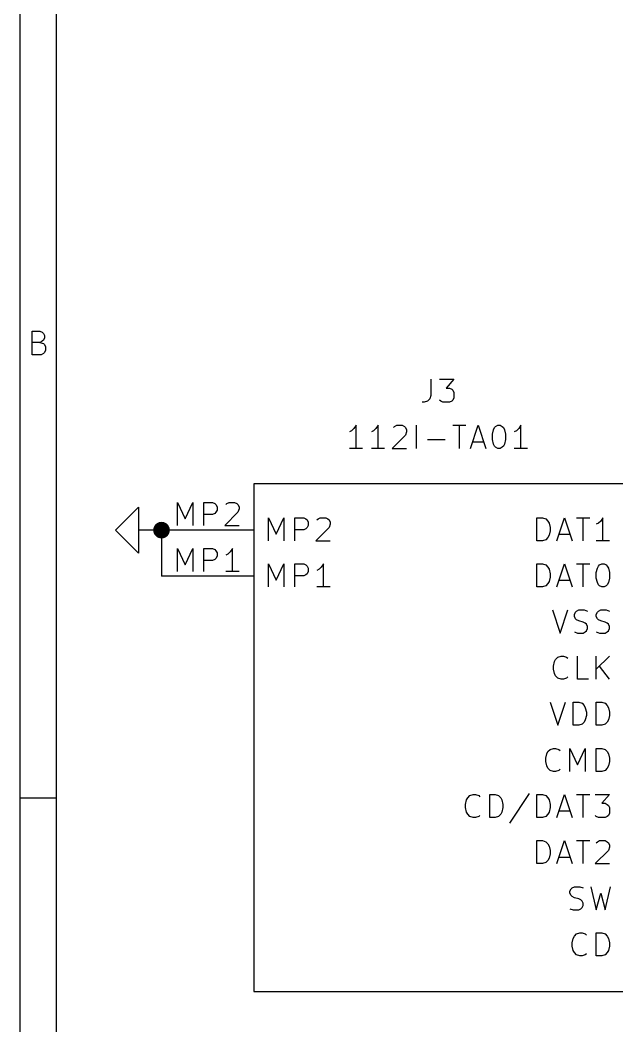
# Model space of a CAD drawing. Header units: inches. Extents: x 0.4 to 11.3, y -7.9 to -0.4.
# Drawn here: x 0.394 to 1.686, y -4.825 to -2.644 of the extents above; entities that cross this region are included whole.
import ezdxf

# ---------------------------------------------------------------- set-up
doc = ezdxf.new("R2010")
doc.units = ezdxf.units.IN
doc.header["$MEASUREMENT"] = 0
for name, color, linetype in [('GREENSIXTYFIVE', 129, 'CONTINUOUS'), ('LIGHTGREEN', 92, 'CONTINUOUS'), ('LIGHTRED', 12, 'CONTINUOUS'), ('RED', 14, 'CONTINUOUS'), ('WHITE', 250, 'CONTINUOUS')]:
    doc.layers.add(name, color=color, linetype=linetype)

msp = doc.modelspace()

# ---------------------------------------------------------------- linework, layer by layer
at = {"layer": 'GREENSIXTYFIVE', "linetype": 'CONTINUOUS'}
for p, q in [((1.2833, -3.4228), (1.2833, -3.4585)), ((1.2833, -3.4228), (1.2833, -3.4585)), ((1.3024, -3.4228), (1.3333, -3.4228)), ((1.3024, -3.4228), (1.3333, -3.4228)), ((1.3333, -3.4228), (1.3167, -3.4419)), ((1.3333, -3.4228), (1.3167, -3.4419)), ((1.3167, -3.4419), (1.3238, -3.4419)), ((1.3167, -3.4419), (1.3238, -3.4419)), ((1.3238, -3.4419), (1.3286, -3.4442)), ((1.3238, -3.4419), (1.3286, -3.4442)), ((1.3286, -3.4442), (1.331, -3.4466)), ((1.3286, -3.4442), (1.331, -3.4466)), ((1.281, -3.4657), (1.2762, -3.4704)), ((1.281, -3.4657), (1.2762, -3.4704)), ((1.2833, -3.4585), (1.281, -3.4657)), ((1.2833, -3.4585), (1.281, -3.4657)), ((1.331, -3.4466), (1.3333, -3.4514)), ((1.331, -3.4466), (1.3333, -3.4514)), ((1.3333, -3.4633), (1.331, -3.468)), ((1.3333, -3.4633), (1.331, -3.468)), ((1.3333, -3.4514), (1.3333, -3.4633)), ((1.3333, -3.4514), (1.3333, -3.4633)), ((1.269, -3.4728), (1.2643, -3.4728)), ((1.269, -3.4728), (1.2643, -3.4728)), ((1.2762, -3.4704), (1.269, -3.4728)), ((1.2762, -3.4704), (1.269, -3.4728)), ((1.3048, -3.4704), (1.3024, -3.468)), ((1.3048, -3.4704), (1.3024, -3.468)), ((1.3095, -3.4728), (1.3048, -3.4704)), ((1.3095, -3.4728), (1.3048, -3.4704)), ((1.3238, -3.4728), (1.3095, -3.4728)), ((1.3238, -3.4728), (1.3095, -3.4728)), ((1.3286, -3.4704), (1.3238, -3.4728)), ((1.3286, -3.4704), (1.3238, -3.4728)), ((1.331, -3.468), (1.3286, -3.4704)), ((1.331, -3.468), (1.3286, -3.4704)), ((1.1167, -3.5299), (1.1119, -3.5347)), ((1.1167, -3.5299), (1.1119, -3.5347)), ((1.1214, -3.5228), (1.1167, -3.5299)), ((1.1214, -3.5228), (1.1167, -3.5299)), ((1.1214, -3.5728), (1.1214, -3.5228)), ((1.1214, -3.5728), (1.1214, -3.5228)), ((1.1643, -3.5299), (1.1595, -3.5347)), ((1.1643, -3.5299), (1.1595, -3.5347)), ((1.169, -3.5228), (1.1643, -3.5299)), ((1.169, -3.5228), (1.1643, -3.5299)), ((1.169, -3.5728), (1.169, -3.5228)), ((1.169, -3.5728), (1.169, -3.5228)), ((1.2024, -3.5276), (1.2048, -3.5252)), ((1.2024, -3.5276), (1.2048, -3.5252)), ((1.2048, -3.5252), (1.2095, -3.5228)), ((1.2048, -3.5252), (1.2095, -3.5228)), ((1.2095, -3.5228), (1.2214, -3.5228)), ((1.2095, -3.5228), (1.2214, -3.5228)), ((1.2214, -3.5228), (1.2262, -3.5252)), ((1.2214, -3.5228), (1.2262, -3.5252)), ((1.2262, -3.5252), (1.2286, -3.5276)), ((1.2262, -3.5252), (1.2286, -3.5276)), ((1.2286, -3.5276), (1.231, -3.5323)), ((1.2286, -3.5276), (1.231, -3.5323)), ((1.231, -3.5323), (1.231, -3.5371)), ((1.231, -3.5323), (1.231, -3.5371)), ((1.2524, -3.5728), (1.2524, -3.5228)), ((1.2524, -3.5728), (1.2524, -3.5228)), ((1.331, -3.5228), (1.3595, -3.5228)), ((1.331, -3.5228), (1.3595, -3.5228)), ((1.3452, -3.5728), (1.3452, -3.5228)), ((1.3452, -3.5728), (1.3452, -3.5228)), ((1.369, -3.5728), (1.3857, -3.5228)), ((1.369, -3.5728), (1.3857, -3.5228)), ((1.3857, -3.5228), (1.4024, -3.5728)), ((1.3857, -3.5228), (1.4024, -3.5728)), ((1.4167, -3.5419), (1.419, -3.5323)), ((1.4167, -3.5419), (1.419, -3.5323)), ((1.419, -3.5323), (1.4214, -3.5276)), ((1.419, -3.5323), (1.4214, -3.5276)), ((1.4214, -3.5276), (1.4238, -3.5252)), ((1.4214, -3.5276), (1.4238, -3.5252)), ((1.4238, -3.5252), (1.4286, -3.5228)), ((1.4238, -3.5252), (1.4286, -3.5228)), ((1.4286, -3.5228), (1.4333, -3.5228)), ((1.4286, -3.5228), (1.4333, -3.5228)), ((1.4333, -3.5228), (1.4381, -3.5252)), ((1.4333, -3.5228), (1.4381, -3.5252)), ((1.4381, -3.5252), (1.4405, -3.5276)), ((1.4381, -3.5252), (1.4405, -3.5276)), ((1.4405, -3.5276), (1.4429, -3.5323)), ((1.4405, -3.5276), (1.4429, -3.5323)), ((1.4429, -3.5323), (1.4452, -3.5419)), ((1.4429, -3.5323), (1.4452, -3.5419)), ((1.4738, -3.5299), (1.469, -3.5347)), ((1.4738, -3.5299), (1.469, -3.5347)), ((1.4786, -3.5228), (1.4738, -3.5299)), ((1.4786, -3.5228), (1.4738, -3.5299)), ((1.4786, -3.5728), (1.4786, -3.5228)), ((1.4786, -3.5728), (1.4786, -3.5228)), ((1.1119, -3.5347), (1.1071, -3.5371)), ((1.1119, -3.5347), (1.1071, -3.5371)), ((1.1595, -3.5347), (1.1548, -3.5371)), ((1.1595, -3.5347), (1.1548, -3.5371)), ((1.2286, -3.5442), (1.2, -3.5728)), ((1.2286, -3.5442), (1.2, -3.5728)), ((1.231, -3.5371), (1.2286, -3.5442)), ((1.231, -3.5371), (1.2286, -3.5442)), ((1.2762, -3.5538), (1.3143, -3.5538)), ((1.2762, -3.5538), (1.3143, -3.5538)), ((1.4167, -3.5538), (1.4167, -3.5419)), ((1.4167, -3.5538), (1.4167, -3.5419)), ((1.419, -3.5633), (1.4167, -3.5538)), ((1.419, -3.5633), (1.4167, -3.5538)), ((1.4452, -3.5538), (1.4429, -3.5633)), ((1.4452, -3.5538), (1.4429, -3.5633)), ((1.4452, -3.5419), (1.4452, -3.5538)), ((1.4452, -3.5419), (1.4452, -3.5538)), ((1.469, -3.5347), (1.4643, -3.5371)), ((1.469, -3.5347), (1.4643, -3.5371)), ((1.1357, -3.5728), (1.1071, -3.5728)), ((1.1357, -3.5728), (1.1071, -3.5728)), ((1.1833, -3.5728), (1.1548, -3.5728)), ((1.1833, -3.5728), (1.1548, -3.5728)), ((1.2, -3.5728), (1.231, -3.5728)), ((1.2, -3.5728), (1.231, -3.5728)), ((1.3738, -3.5585), (1.3976, -3.5585)), ((1.3738, -3.5585), (1.3976, -3.5585)), ((1.4214, -3.568), (1.419, -3.5633)), ((1.4214, -3.568), (1.419, -3.5633)), ((1.4238, -3.5704), (1.4214, -3.568)), ((1.4238, -3.5704), (1.4214, -3.568)), ((1.4286, -3.5728), (1.4238, -3.5704)), ((1.4286, -3.5728), (1.4238, -3.5704)), ((1.4333, -3.5728), (1.4286, -3.5728)), ((1.4333, -3.5728), (1.4286, -3.5728)), ((1.4381, -3.5704), (1.4333, -3.5728)), ((1.4381, -3.5704), (1.4333, -3.5728)), ((1.4405, -3.568), (1.4381, -3.5704)), ((1.4405, -3.568), (1.4381, -3.5704)), ((1.4429, -3.5633), (1.4405, -3.568)), ((1.4429, -3.5633), (1.4405, -3.568)), ((1.4929, -3.5728), (1.4643, -3.5728)), ((1.4929, -3.5728), (1.4643, -3.5728)), ((0.9319, -3.7731), (0.9319, -3.7231)), ((0.9319, -3.7231), (0.9486, -3.7588)), ((0.9319, -3.7731), (0.9319, -3.7231)), ((0.9319, -3.7231), (0.9486, -3.7588)), ((0.9486, -3.7588), (0.9652, -3.7231)), ((0.9486, -3.7588), (0.9652, -3.7231)), ((0.9652, -3.7231), (0.9652, -3.7731)), ((0.9652, -3.7231), (0.9652, -3.7731)), ((0.989, -3.7731), (0.989, -3.7231)), ((0.989, -3.7231), (1.0081, -3.7231)), ((0.989, -3.7731), (0.989, -3.7231)), ((0.989, -3.7231), (1.0081, -3.7231)), ((1.0081, -3.7231), (1.0129, -3.7255)), ((1.0081, -3.7231), (1.0129, -3.7255)), ((1.0129, -3.7255), (1.0152, -3.7279)), ((1.0129, -3.7255), (1.0152, -3.7279)), ((1.0152, -3.7279), (1.0176, -3.7327)), ((1.0152, -3.7279), (1.0176, -3.7327)), ((1.0367, -3.7279), (1.039, -3.7255)), ((1.0367, -3.7279), (1.039, -3.7255)), ((1.039, -3.7255), (1.0438, -3.7231)), ((1.039, -3.7255), (1.0438, -3.7231)), ((1.0438, -3.7231), (1.0557, -3.7231)), ((1.0438, -3.7231), (1.0557, -3.7231)), ((1.0557, -3.7231), (1.0605, -3.7255)), ((1.0557, -3.7231), (1.0605, -3.7255)), ((1.0605, -3.7255), (1.0629, -3.7279)), ((1.0605, -3.7255), (1.0629, -3.7279)), ((1.0629, -3.7279), (1.0652, -3.7327)), ((1.0629, -3.7279), (1.0652, -3.7327)), ((1.5133, -3.7731), (1.5133, -3.7231)), ((1.5133, -3.7231), (1.5252, -3.7231)), ((1.5133, -3.7731), (1.5133, -3.7231)), ((1.5133, -3.7231), (1.5252, -3.7231)), ((1.5252, -3.7231), (1.5324, -3.7255)), ((1.5252, -3.7231), (1.5324, -3.7255)), ((1.5324, -3.7255), (1.5371, -3.7303)), ((1.5324, -3.7255), (1.5371, -3.7303)), ((1.5562, -3.7731), (1.5729, -3.7231)), ((1.5562, -3.7731), (1.5729, -3.7231)), ((1.5729, -3.7231), (1.5895, -3.7731)), ((1.5729, -3.7231), (1.5895, -3.7731)), ((1.599, -3.7231), (1.6276, -3.7231)), ((1.599, -3.7231), (1.6276, -3.7231)), ((1.6133, -3.7731), (1.6133, -3.7231)), ((1.6133, -3.7731), (1.6133, -3.7231)), ((1.6562, -3.7231), (1.6514, -3.7303)), ((1.6562, -3.7231), (1.6514, -3.7303)), ((1.6562, -3.7731), (1.6562, -3.7231)), ((1.6562, -3.7731), (1.6562, -3.7231)), ((1.0081, -3.7493), (0.989, -3.7493)), ((1.0081, -3.7493), (0.989, -3.7493)), ((1.0129, -3.7469), (1.0081, -3.7493)), ((1.0129, -3.7469), (1.0081, -3.7493)), ((1.0152, -3.7446), (1.0129, -3.7469)), ((1.0152, -3.7446), (1.0129, -3.7469)), ((1.0176, -3.7398), (1.0152, -3.7446)), ((1.0176, -3.7398), (1.0152, -3.7446)), ((1.0176, -3.7327), (1.0176, -3.7398)), ((1.0176, -3.7327), (1.0176, -3.7398)), ((1.0629, -3.7446), (1.0343, -3.7731)), ((1.0629, -3.7446), (1.0343, -3.7731)), ((1.0652, -3.7374), (1.0629, -3.7446)), ((1.0652, -3.7374), (1.0629, -3.7446)), ((1.0652, -3.7327), (1.0652, -3.7374)), ((1.0652, -3.7327), (1.0652, -3.7374)), ((1.5371, -3.7303), (1.5395, -3.735)), ((1.5371, -3.7303), (1.5395, -3.735)), ((1.5395, -3.735), (1.5419, -3.7446)), ((1.5395, -3.735), (1.5419, -3.7446)), ((1.5419, -3.7446), (1.5419, -3.7517)), ((1.5419, -3.7446), (1.5419, -3.7517)), ((1.6467, -3.735), (1.6419, -3.7374)), ((1.6467, -3.735), (1.6419, -3.7374)), ((1.6514, -3.7303), (1.6467, -3.735)), ((1.6514, -3.7303), (1.6467, -3.735)), ((1.5324, -3.7708), (1.5252, -3.7731)), ((1.5324, -3.7708), (1.5252, -3.7731)), ((1.5371, -3.766), (1.5324, -3.7708)), ((1.5371, -3.766), (1.5324, -3.7708)), ((1.5395, -3.7612), (1.5371, -3.766)), ((1.5395, -3.7612), (1.5371, -3.766)), ((1.5419, -3.7517), (1.5395, -3.7612)), ((1.5419, -3.7517), (1.5395, -3.7612)), ((1.561, -3.7588), (1.5848, -3.7588)), ((1.561, -3.7588), (1.5848, -3.7588)), ((1.0343, -3.7731), (1.0652, -3.7731)), ((1.0343, -3.7731), (1.0652, -3.7731)), ((1.5252, -3.7731), (1.5133, -3.7731)), ((1.5252, -3.7731), (1.5133, -3.7731)), ((1.6705, -3.7731), (1.6419, -3.7731)), ((1.6705, -3.7731), (1.6419, -3.7731)), ((0.9319, -3.8731), (0.9319, -3.8231)), ((0.9319, -3.8231), (0.9486, -3.8588)), ((0.9319, -3.8731), (0.9319, -3.8231)), ((0.9319, -3.8231), (0.9486, -3.8588)), ((0.9486, -3.8588), (0.9652, -3.8231)), ((0.9486, -3.8588), (0.9652, -3.8231)), ((0.9652, -3.8231), (0.9652, -3.8731)), ((0.9652, -3.8231), (0.9652, -3.8731)), ((0.989, -3.8731), (0.989, -3.8231)), ((0.989, -3.8231), (1.0081, -3.8231)), ((0.989, -3.8731), (0.989, -3.8231)), ((0.989, -3.8231), (1.0081, -3.8231)), ((1.0081, -3.8231), (1.0129, -3.8255)), ((1.0081, -3.8231), (1.0129, -3.8255)), ((1.0129, -3.8255), (1.0152, -3.8279)), ((1.0129, -3.8255), (1.0152, -3.8279)), ((1.0152, -3.8279), (1.0176, -3.8327)), ((1.0152, -3.8279), (1.0176, -3.8327)), ((1.0176, -3.8327), (1.0176, -3.8398)), ((1.0176, -3.8327), (1.0176, -3.8398)), ((1.0414, -3.835), (1.0367, -3.8374)), ((1.0414, -3.835), (1.0367, -3.8374)), ((1.0462, -3.8303), (1.0414, -3.835)), ((1.0462, -3.8303), (1.0414, -3.835)), ((1.0509, -3.8231), (1.0462, -3.8303)), ((1.0509, -3.8231), (1.0462, -3.8303)), ((1.0509, -3.8731), (1.0509, -3.8231)), ((1.0509, -3.8731), (1.0509, -3.8231)), ((1.5133, -3.8731), (1.5133, -3.8231)), ((1.5133, -3.8231), (1.5252, -3.8231)), ((1.5133, -3.8731), (1.5133, -3.8231)), ((1.5133, -3.8231), (1.5252, -3.8231)), ((1.5252, -3.8231), (1.5324, -3.8255)), ((1.5252, -3.8231), (1.5324, -3.8255)), ((1.5324, -3.8255), (1.5371, -3.8303)), ((1.5324, -3.8255), (1.5371, -3.8303)), ((1.5371, -3.8303), (1.5395, -3.835)), ((1.5371, -3.8303), (1.5395, -3.835)), ((1.5395, -3.835), (1.5419, -3.8446)), ((1.5395, -3.835), (1.5419, -3.8446)), ((1.5562, -3.8731), (1.5729, -3.8231)), ((1.5562, -3.8731), (1.5729, -3.8231)), ((1.5729, -3.8231), (1.5895, -3.8731)), ((1.5729, -3.8231), (1.5895, -3.8731)), ((1.599, -3.8231), (1.6276, -3.8231)), ((1.599, -3.8231), (1.6276, -3.8231)), ((1.6133, -3.8731), (1.6133, -3.8231)), ((1.6133, -3.8731), (1.6133, -3.8231)), ((1.6419, -3.8422), (1.6443, -3.8327)), ((1.6419, -3.8422), (1.6443, -3.8327)), ((1.6443, -3.8327), (1.6467, -3.8279)), ((1.6443, -3.8327), (1.6467, -3.8279)), ((1.6467, -3.8279), (1.649, -3.8255)), ((1.6467, -3.8279), (1.649, -3.8255)), ((1.649, -3.8255), (1.6538, -3.8231)), ((1.649, -3.8255), (1.6538, -3.8231)), ((1.6538, -3.8231), (1.6586, -3.8231)), ((1.6538, -3.8231), (1.6586, -3.8231)), ((1.6586, -3.8231), (1.6633, -3.8255)), ((1.6586, -3.8231), (1.6633, -3.8255)), ((1.6633, -3.8255), (1.6657, -3.8279)), ((1.6633, -3.8255), (1.6657, -3.8279)), ((1.6657, -3.8279), (1.6681, -3.8327)), ((1.6657, -3.8279), (1.6681, -3.8327)), ((1.6681, -3.8327), (1.6705, -3.8422)), ((1.6681, -3.8327), (1.6705, -3.8422)), ((1.0081, -3.8493), (0.989, -3.8493)), ((1.0081, -3.8493), (0.989, -3.8493)), ((1.0129, -3.8469), (1.0081, -3.8493)), ((1.0129, -3.8469), (1.0081, -3.8493)), ((1.0152, -3.8446), (1.0129, -3.8469)), ((1.0152, -3.8446), (1.0129, -3.8469)), ((1.0176, -3.8398), (1.0152, -3.8446)), ((1.0176, -3.8398), (1.0152, -3.8446)), ((1.5419, -3.8517), (1.5395, -3.8612)), ((1.5419, -3.8517), (1.5395, -3.8612)), ((1.5419, -3.8446), (1.5419, -3.8517)), ((1.5419, -3.8446), (1.5419, -3.8517)), ((1.561, -3.8588), (1.5848, -3.8588)), ((1.561, -3.8588), (1.5848, -3.8588)), ((1.6419, -3.8541), (1.6419, -3.8422)), ((1.6419, -3.8541), (1.6419, -3.8422)), ((1.6443, -3.8636), (1.6419, -3.8541)), ((1.6443, -3.8636), (1.6419, -3.8541)), ((1.6705, -3.8541), (1.6681, -3.8636)), ((1.6705, -3.8541), (1.6681, -3.8636)), ((1.6705, -3.8422), (1.6705, -3.8541)), ((1.6705, -3.8422), (1.6705, -3.8541)), ((1.0652, -3.8731), (1.0367, -3.8731)), ((1.0652, -3.8731), (1.0367, -3.8731)), ((1.5252, -3.8731), (1.5133, -3.8731)), ((1.5252, -3.8731), (1.5133, -3.8731)), ((1.5324, -3.8708), (1.5252, -3.8731)), ((1.5324, -3.8708), (1.5252, -3.8731)), ((1.5371, -3.866), (1.5324, -3.8708)), ((1.5371, -3.866), (1.5324, -3.8708)), ((1.5395, -3.8612), (1.5371, -3.866)), ((1.5395, -3.8612), (1.5371, -3.866)), ((1.6467, -3.8684), (1.6443, -3.8636)), ((1.6467, -3.8684), (1.6443, -3.8636)), ((1.649, -3.8708), (1.6467, -3.8684)), ((1.649, -3.8708), (1.6467, -3.8684)), ((1.6538, -3.8731), (1.649, -3.8708)), ((1.6538, -3.8731), (1.649, -3.8708)), ((1.6586, -3.8731), (1.6538, -3.8731)), ((1.6586, -3.8731), (1.6538, -3.8731)), ((1.6633, -3.8708), (1.6586, -3.8731)), ((1.6633, -3.8708), (1.6586, -3.8731)), ((1.6657, -3.8684), (1.6633, -3.8708)), ((1.6657, -3.8684), (1.6633, -3.8708)), ((1.6681, -3.8636), (1.6657, -3.8684)), ((1.6681, -3.8636), (1.6657, -3.8684)), ((1.5467, -3.9231), (1.5633, -3.9731)), ((1.5467, -3.9231), (1.5633, -3.9731)), ((1.5633, -3.9731), (1.58, -3.9231)), ((1.5633, -3.9731), (1.58, -3.9231)), ((1.599, -3.9255), (1.6038, -3.9231)), ((1.599, -3.9255), (1.6038, -3.9231)), ((1.6038, -3.9231), (1.6157, -3.9231)), ((1.6038, -3.9231), (1.6157, -3.9231)), ((1.6157, -3.9231), (1.6229, -3.9255)), ((1.6157, -3.9231), (1.6229, -3.9255)), ((1.6467, -3.9255), (1.6514, -3.9231)), ((1.6467, -3.9255), (1.6514, -3.9231)), ((1.6514, -3.9231), (1.6633, -3.9231)), ((1.6514, -3.9231), (1.6633, -3.9231)), ((1.6633, -3.9231), (1.6705, -3.9255)), ((1.6633, -3.9231), (1.6705, -3.9255)), ((1.5943, -3.9327), (1.5967, -3.9279)), ((1.5943, -3.9327), (1.5967, -3.9279)), ((1.5943, -3.9374), (1.5943, -3.9327)), ((1.5943, -3.9374), (1.5943, -3.9327)), ((1.5967, -3.9422), (1.5943, -3.9374)), ((1.5967, -3.9422), (1.5943, -3.9374)), ((1.5967, -3.9279), (1.599, -3.9255)), ((1.5967, -3.9279), (1.599, -3.9255)), ((1.599, -3.9446), (1.5967, -3.9422)), ((1.599, -3.9446), (1.5967, -3.9422)), ((1.6038, -3.9469), (1.599, -3.9446)), ((1.6038, -3.9469), (1.599, -3.9446)), ((1.6419, -3.9327), (1.6443, -3.9279)), ((1.6419, -3.9327), (1.6443, -3.9279)), ((1.6419, -3.9374), (1.6419, -3.9327)), ((1.6419, -3.9374), (1.6419, -3.9327)), ((1.6443, -3.9422), (1.6419, -3.9374)), ((1.6443, -3.9422), (1.6419, -3.9374)), ((1.6443, -3.9279), (1.6467, -3.9255)), ((1.6443, -3.9279), (1.6467, -3.9255)), ((1.6467, -3.9446), (1.6443, -3.9422)), ((1.6467, -3.9446), (1.6443, -3.9422)), ((1.6514, -3.9469), (1.6467, -3.9446)), ((1.6514, -3.9469), (1.6467, -3.9446)), ((1.6133, -3.9493), (1.6038, -3.9469)), ((1.6133, -3.9493), (1.6038, -3.9469)), ((1.6181, -3.9517), (1.6133, -3.9493)), ((1.6181, -3.9517), (1.6133, -3.9493)), ((1.6205, -3.9541), (1.6181, -3.9517)), ((1.6205, -3.9541), (1.6181, -3.9517)), ((1.6181, -3.9708), (1.6205, -3.9684)), ((1.6181, -3.9708), (1.6205, -3.9684)), ((1.6229, -3.9588), (1.6205, -3.9541)), ((1.6229, -3.9588), (1.6205, -3.9541)), ((1.6205, -3.9684), (1.6229, -3.9636)), ((1.6205, -3.9684), (1.6229, -3.9636)), ((1.6229, -3.9636), (1.6229, -3.9588)), ((1.6229, -3.9636), (1.6229, -3.9588)), ((1.661, -3.9493), (1.6514, -3.9469)), ((1.661, -3.9493), (1.6514, -3.9469)), ((1.6657, -3.9517), (1.661, -3.9493)), ((1.6657, -3.9517), (1.661, -3.9493)), ((1.6681, -3.9541), (1.6657, -3.9517)), ((1.6681, -3.9541), (1.6657, -3.9517)), ((1.6657, -3.9708), (1.6681, -3.9684)), ((1.6657, -3.9708), (1.6681, -3.9684)), ((1.6705, -3.9588), (1.6681, -3.9541)), ((1.6705, -3.9588), (1.6681, -3.9541)), ((1.6681, -3.9684), (1.6705, -3.9636)), ((1.6681, -3.9684), (1.6705, -3.9636)), ((1.6705, -3.9636), (1.6705, -3.9588)), ((1.6705, -3.9636), (1.6705, -3.9588)), ((1.5943, -3.9708), (1.6014, -3.9731)), ((1.5943, -3.9708), (1.6014, -3.9731)), ((1.6014, -3.9731), (1.6133, -3.9731)), ((1.6014, -3.9731), (1.6133, -3.9731)), ((1.6133, -3.9731), (1.6181, -3.9708)), ((1.6133, -3.9731), (1.6181, -3.9708)), ((1.6419, -3.9708), (1.649, -3.9731)), ((1.6419, -3.9708), (1.649, -3.9731)), ((1.649, -3.9731), (1.661, -3.9731)), ((1.649, -3.9731), (1.661, -3.9731)), ((1.661, -3.9731), (1.6657, -3.9708)), ((1.661, -3.9731), (1.6657, -3.9708)), ((1.5514, -4.035), (1.5538, -4.0303)), ((1.5514, -4.035), (1.5538, -4.0303)), ((1.5538, -4.0303), (1.5586, -4.0255)), ((1.5538, -4.0303), (1.5586, -4.0255)), ((1.5586, -4.0255), (1.5657, -4.0231)), ((1.5586, -4.0255), (1.5657, -4.0231)), ((1.5657, -4.0231), (1.5705, -4.0231)), ((1.5657, -4.0231), (1.5705, -4.0231)), ((1.5705, -4.0231), (1.5776, -4.0255)), ((1.5705, -4.0231), (1.5776, -4.0255)), ((1.5776, -4.0255), (1.58, -4.0279)), ((1.5776, -4.0255), (1.58, -4.0279)), ((1.6014, -4.0731), (1.6014, -4.0231)), ((1.6014, -4.0731), (1.6014, -4.0231)), ((1.6419, -4.0731), (1.6419, -4.0231)), ((1.6705, -4.0231), (1.6419, -4.0517)), ((1.6419, -4.0731), (1.6419, -4.0231)), ((1.6705, -4.0231), (1.6419, -4.0517)), ((1.549, -4.0446), (1.5514, -4.035)), ((1.549, -4.0446), (1.5514, -4.035)), ((1.549, -4.0517), (1.549, -4.0446)), ((1.549, -4.0517), (1.549, -4.0446)), ((1.5514, -4.0612), (1.549, -4.0517)), ((1.5514, -4.0612), (1.549, -4.0517)), ((1.6705, -4.0731), (1.649, -4.0446)), ((1.6705, -4.0731), (1.649, -4.0446)), ((1.5538, -4.066), (1.5514, -4.0612)), ((1.5538, -4.066), (1.5514, -4.0612)), ((1.5586, -4.0708), (1.5538, -4.066)), ((1.5586, -4.0708), (1.5538, -4.066)), ((1.5657, -4.0731), (1.5586, -4.0708)), ((1.5657, -4.0731), (1.5586, -4.0708)), ((1.5705, -4.0731), (1.5657, -4.0731)), ((1.5705, -4.0731), (1.5657, -4.0731)), ((1.5776, -4.0708), (1.5705, -4.0731)), ((1.5776, -4.0708), (1.5705, -4.0731)), ((1.58, -4.0684), (1.5776, -4.0708)), ((1.58, -4.0684), (1.5776, -4.0708)), ((1.6252, -4.0731), (1.6014, -4.0731)), ((1.6252, -4.0731), (1.6014, -4.0731)), ((1.5419, -4.1231), (1.5586, -4.1731)), ((1.5419, -4.1231), (1.5586, -4.1731)), ((1.5586, -4.1731), (1.5752, -4.1231)), ((1.5586, -4.1731), (1.5752, -4.1231)), ((1.5919, -4.1731), (1.5919, -4.1231)), ((1.5919, -4.1231), (1.6038, -4.1231)), ((1.5919, -4.1731), (1.5919, -4.1231)), ((1.5919, -4.1231), (1.6038, -4.1231)), ((1.6038, -4.1231), (1.6109, -4.1255)), ((1.6038, -4.1231), (1.6109, -4.1255)), ((1.6109, -4.1255), (1.6157, -4.1303)), ((1.6109, -4.1255), (1.6157, -4.1303)), ((1.6157, -4.1303), (1.6181, -4.135)), ((1.6157, -4.1303), (1.6181, -4.135)), ((1.6181, -4.135), (1.6205, -4.1446)), ((1.6181, -4.135), (1.6205, -4.1446)), ((1.6419, -4.1731), (1.6419, -4.1231)), ((1.6419, -4.1231), (1.6538, -4.1231)), ((1.6419, -4.1731), (1.6419, -4.1231)), ((1.6419, -4.1231), (1.6538, -4.1231)), ((1.6538, -4.1231), (1.6609, -4.1255)), ((1.6538, -4.1231), (1.6609, -4.1255)), ((1.6609, -4.1255), (1.6657, -4.1303)), ((1.6609, -4.1255), (1.6657, -4.1303)), ((1.6657, -4.1303), (1.6681, -4.135)), ((1.6657, -4.1303), (1.6681, -4.135)), ((1.6681, -4.135), (1.6705, -4.1446)), ((1.6681, -4.135), (1.6705, -4.1446)), ((1.6181, -4.1612), (1.6157, -4.166)), ((1.6181, -4.1612), (1.6157, -4.166)), ((1.6205, -4.1517), (1.6181, -4.1612)), ((1.6205, -4.1517), (1.6181, -4.1612)), ((1.6205, -4.1446), (1.6205, -4.1517)), ((1.6205, -4.1446), (1.6205, -4.1517)), ((1.6681, -4.1612), (1.6657, -4.166)), ((1.6681, -4.1612), (1.6657, -4.166)), ((1.6705, -4.1517), (1.6681, -4.1612)), ((1.6705, -4.1517), (1.6681, -4.1612)), ((1.6705, -4.1446), (1.6705, -4.1517)), ((1.6705, -4.1446), (1.6705, -4.1517)), ((1.6038, -4.1731), (1.5919, -4.1731)), ((1.6038, -4.1731), (1.5919, -4.1731)), ((1.6109, -4.1708), (1.6038, -4.1731)), ((1.6109, -4.1708), (1.6038, -4.1731)), ((1.6157, -4.166), (1.6109, -4.1708)), ((1.6157, -4.166), (1.6109, -4.1708)), ((1.6538, -4.1731), (1.6419, -4.1731)), ((1.6538, -4.1731), (1.6419, -4.1731)), ((1.6609, -4.1708), (1.6538, -4.1731)), ((1.6609, -4.1708), (1.6538, -4.1731)), ((1.6657, -4.166), (1.6609, -4.1708)), ((1.6657, -4.166), (1.6609, -4.1708)), ((1.5371, -4.2303), (1.5419, -4.2255)), ((1.5371, -4.2303), (1.5419, -4.2255)), ((1.5419, -4.2255), (1.549, -4.2231)), ((1.5419, -4.2255), (1.549, -4.2231)), ((1.549, -4.2231), (1.5538, -4.2231)), ((1.549, -4.2231), (1.5538, -4.2231)), ((1.5538, -4.2231), (1.561, -4.2255)), ((1.5538, -4.2231), (1.561, -4.2255)), ((1.561, -4.2255), (1.5633, -4.2279)), ((1.561, -4.2255), (1.5633, -4.2279)), ((1.5848, -4.2731), (1.5848, -4.2231)), ((1.5848, -4.2231), (1.6014, -4.2588)), ((1.5848, -4.2731), (1.5848, -4.2231)), ((1.5848, -4.2231), (1.6014, -4.2588)), ((1.6014, -4.2588), (1.6181, -4.2231)), ((1.6014, -4.2588), (1.6181, -4.2231)), ((1.6181, -4.2231), (1.6181, -4.2731)), ((1.6181, -4.2231), (1.6181, -4.2731)), ((1.6419, -4.2731), (1.6419, -4.2231)), ((1.6419, -4.2231), (1.6538, -4.2231)), ((1.6419, -4.2731), (1.6419, -4.2231)), ((1.6419, -4.2231), (1.6538, -4.2231)), ((1.6538, -4.2231), (1.6609, -4.2255)), ((1.6538, -4.2231), (1.6609, -4.2255)), ((1.6609, -4.2255), (1.6657, -4.2303)), ((1.6609, -4.2255), (1.6657, -4.2303)), ((1.5324, -4.2446), (1.5348, -4.235)), ((1.5324, -4.2446), (1.5348, -4.235)), ((1.5324, -4.2517), (1.5324, -4.2446)), ((1.5324, -4.2517), (1.5324, -4.2446)), ((1.5348, -4.2612), (1.5324, -4.2517)), ((1.5348, -4.2612), (1.5324, -4.2517)), ((1.5348, -4.235), (1.5371, -4.2303)), ((1.5348, -4.235), (1.5371, -4.2303)), ((1.6657, -4.2303), (1.6681, -4.235)), ((1.6657, -4.2303), (1.6681, -4.235)), ((1.6681, -4.235), (1.6705, -4.2446)), ((1.6681, -4.235), (1.6705, -4.2446)), ((1.6705, -4.2517), (1.6681, -4.2612)), ((1.6705, -4.2517), (1.6681, -4.2612)), ((1.6705, -4.2446), (1.6705, -4.2517)), ((1.6705, -4.2446), (1.6705, -4.2517)), ((1.5371, -4.266), (1.5348, -4.2612)), ((1.5371, -4.266), (1.5348, -4.2612)), ((1.5419, -4.2708), (1.5371, -4.266)), ((1.5419, -4.2708), (1.5371, -4.266)), ((1.549, -4.2731), (1.5419, -4.2708)), ((1.549, -4.2731), (1.5419, -4.2708)), ((1.5538, -4.2731), (1.549, -4.2731)), ((1.5538, -4.2731), (1.549, -4.2731)), ((1.561, -4.2708), (1.5538, -4.2731)), ((1.561, -4.2708), (1.5538, -4.2731)), ((1.5633, -4.2684), (1.561, -4.2708)), ((1.5633, -4.2684), (1.561, -4.2708)), ((1.6538, -4.2731), (1.6419, -4.2731)), ((1.6538, -4.2731), (1.6419, -4.2731)), ((1.6609, -4.2708), (1.6538, -4.2731)), ((1.6609, -4.2708), (1.6538, -4.2731)), ((1.6657, -4.266), (1.6609, -4.2708)), ((1.6657, -4.266), (1.6609, -4.2708)), ((1.6681, -4.2612), (1.6657, -4.266)), ((1.6681, -4.2612), (1.6657, -4.266)), ((1.3586, -4.3446), (1.3609, -4.335)), ((1.3586, -4.3446), (1.3609, -4.335)), ((1.3609, -4.335), (1.3633, -4.3303)), ((1.3609, -4.335), (1.3633, -4.3303)), ((1.3633, -4.3303), (1.3681, -4.3255)), ((1.3633, -4.3303), (1.3681, -4.3255)), ((1.3681, -4.3255), (1.3752, -4.3231)), ((1.3681, -4.3255), (1.3752, -4.3231)), ((1.3752, -4.3231), (1.38, -4.3231)), ((1.3752, -4.3231), (1.38, -4.3231)), ((1.38, -4.3231), (1.3871, -4.3255)), ((1.38, -4.3231), (1.3871, -4.3255)), ((1.3871, -4.3255), (1.3895, -4.3279)), ((1.3871, -4.3255), (1.3895, -4.3279)), ((1.4109, -4.3731), (1.4109, -4.3231)), ((1.4109, -4.3231), (1.4229, -4.3231)), ((1.4109, -4.3731), (1.4109, -4.3231)), ((1.4109, -4.3231), (1.4229, -4.3231)), ((1.4229, -4.3231), (1.43, -4.3255)), ((1.4229, -4.3231), (1.43, -4.3255)), ((1.43, -4.3255), (1.4348, -4.3303)), ((1.43, -4.3255), (1.4348, -4.3303)), ((1.4348, -4.3303), (1.4371, -4.335)), ((1.4348, -4.3303), (1.4371, -4.335)), ((1.4371, -4.335), (1.4395, -4.3446)), ((1.4371, -4.335), (1.4395, -4.3446)), ((1.4967, -4.3208), (1.4538, -4.385)), ((1.4967, -4.3208), (1.4538, -4.385)), ((1.5133, -4.3731), (1.5133, -4.3231)), ((1.5133, -4.3231), (1.5252, -4.3231)), ((1.5133, -4.3731), (1.5133, -4.3231)), ((1.5133, -4.3231), (1.5252, -4.3231)), ((1.5252, -4.3231), (1.5324, -4.3255)), ((1.5252, -4.3231), (1.5324, -4.3255)), ((1.5324, -4.3255), (1.5371, -4.3303)), ((1.5324, -4.3255), (1.5371, -4.3303)), ((1.5371, -4.3303), (1.5395, -4.335)), ((1.5371, -4.3303), (1.5395, -4.335)), ((1.5395, -4.335), (1.5419, -4.3446)), ((1.5395, -4.335), (1.5419, -4.3446)), ((1.5562, -4.3731), (1.5729, -4.3231)), ((1.5562, -4.3731), (1.5729, -4.3231)), ((1.5729, -4.3231), (1.5895, -4.3731)), ((1.5729, -4.3231), (1.5895, -4.3731)), ((1.599, -4.3231), (1.6276, -4.3231)), ((1.599, -4.3231), (1.6276, -4.3231)), ((1.6133, -4.3731), (1.6133, -4.3231)), ((1.6133, -4.3731), (1.6133, -4.3231)), ((1.6395, -4.3231), (1.6705, -4.3231)), ((1.6395, -4.3231), (1.6705, -4.3231)), ((1.6705, -4.3231), (1.6538, -4.3422)), ((1.6705, -4.3231), (1.6538, -4.3422)), ((1.3586, -4.3517), (1.3586, -4.3446)), ((1.3586, -4.3517), (1.3586, -4.3446)), ((1.3609, -4.3612), (1.3586, -4.3517)), ((1.3609, -4.3612), (1.3586, -4.3517)), ((1.4395, -4.3517), (1.4371, -4.3612)), ((1.4395, -4.3517), (1.4371, -4.3612)), ((1.4395, -4.3446), (1.4395, -4.3517)), ((1.4395, -4.3446), (1.4395, -4.3517)), ((1.5419, -4.3517), (1.5395, -4.3612)), ((1.5419, -4.3517), (1.5395, -4.3612)), ((1.5419, -4.3446), (1.5419, -4.3517)), ((1.5419, -4.3446), (1.5419, -4.3517)), ((1.561, -4.3588), (1.5848, -4.3588)), ((1.561, -4.3588), (1.5848, -4.3588)), ((1.6538, -4.3422), (1.661, -4.3422)), ((1.6538, -4.3422), (1.661, -4.3422)), ((1.661, -4.3422), (1.6657, -4.3446)), ((1.661, -4.3422), (1.6657, -4.3446)), ((1.6657, -4.3446), (1.6681, -4.3469)), ((1.6657, -4.3446), (1.6681, -4.3469)), ((1.6681, -4.3469), (1.6705, -4.3517)), ((1.6681, -4.3469), (1.6705, -4.3517)), ((1.6705, -4.3517), (1.6705, -4.3636)), ((1.6705, -4.3517), (1.6705, -4.3636)), ((1.3633, -4.366), (1.3609, -4.3612)), ((1.3633, -4.366), (1.3609, -4.3612)), ((1.3681, -4.3708), (1.3633, -4.366)), ((1.3681, -4.3708), (1.3633, -4.366)), ((1.3752, -4.3731), (1.3681, -4.3708)), ((1.3752, -4.3731), (1.3681, -4.3708)), ((1.38, -4.3731), (1.3752, -4.3731)), ((1.38, -4.3731), (1.3752, -4.3731)), ((1.3871, -4.3708), (1.38, -4.3731)), ((1.3871, -4.3708), (1.38, -4.3731)), ((1.3895, -4.3684), (1.3871, -4.3708)), ((1.3895, -4.3684), (1.3871, -4.3708)), ((1.4229, -4.3731), (1.4109, -4.3731)), ((1.4229, -4.3731), (1.4109, -4.3731)), ((1.43, -4.3708), (1.4229, -4.3731)), ((1.43, -4.3708), (1.4229, -4.3731)), ((1.4348, -4.366), (1.43, -4.3708)), ((1.4348, -4.366), (1.43, -4.3708)), ((1.4371, -4.3612), (1.4348, -4.366)), ((1.4371, -4.3612), (1.4348, -4.366)), ((1.5252, -4.3731), (1.5133, -4.3731)), ((1.5252, -4.3731), (1.5133, -4.3731)), ((1.5324, -4.3708), (1.5252, -4.3731)), ((1.5324, -4.3708), (1.5252, -4.3731)), ((1.5371, -4.366), (1.5324, -4.3708)), ((1.5371, -4.366), (1.5324, -4.3708)), ((1.5395, -4.3612), (1.5371, -4.366)), ((1.5395, -4.3612), (1.5371, -4.366)), ((1.6419, -4.3708), (1.6395, -4.3684)), ((1.6419, -4.3708), (1.6395, -4.3684)), ((1.6467, -4.3731), (1.6419, -4.3708)), ((1.6467, -4.3731), (1.6419, -4.3708)), ((1.661, -4.3731), (1.6467, -4.3731)), ((1.661, -4.3731), (1.6467, -4.3731)), ((1.6657, -4.3708), (1.661, -4.3731)), ((1.6657, -4.3708), (1.661, -4.3731)), ((1.6681, -4.3684), (1.6657, -4.3708)), ((1.6681, -4.3684), (1.6657, -4.3708)), ((1.6705, -4.3636), (1.6681, -4.3684)), ((1.6705, -4.3636), (1.6681, -4.3684)), ((1.5133, -4.4731), (1.5133, -4.4231)), ((1.5133, -4.4231), (1.5252, -4.4231)), ((1.5133, -4.4731), (1.5133, -4.4231)), ((1.5133, -4.4231), (1.5252, -4.4231)), ((1.5252, -4.4231), (1.5324, -4.4255)), ((1.5252, -4.4231), (1.5324, -4.4255)), ((1.5324, -4.4255), (1.5371, -4.4303)), ((1.5324, -4.4255), (1.5371, -4.4303)), ((1.5562, -4.4731), (1.5729, -4.4231)), ((1.5562, -4.4731), (1.5729, -4.4231)), ((1.5729, -4.4231), (1.5895, -4.4731)), ((1.5729, -4.4231), (1.5895, -4.4731)), ((1.599, -4.4231), (1.6276, -4.4231)), ((1.599, -4.4231), (1.6276, -4.4231)), ((1.6133, -4.4731), (1.6133, -4.4231)), ((1.6133, -4.4731), (1.6133, -4.4231)), ((1.6419, -4.4279), (1.6443, -4.4255)), ((1.6419, -4.4279), (1.6443, -4.4255)), ((1.6443, -4.4255), (1.649, -4.4231)), ((1.6443, -4.4255), (1.649, -4.4231)), ((1.649, -4.4231), (1.661, -4.4231)), ((1.649, -4.4231), (1.661, -4.4231)), ((1.661, -4.4231), (1.6657, -4.4255)), ((1.661, -4.4231), (1.6657, -4.4255)), ((1.6657, -4.4255), (1.6681, -4.4279)), ((1.6657, -4.4255), (1.6681, -4.4279)), ((1.5371, -4.4303), (1.5395, -4.435)), ((1.5371, -4.4303), (1.5395, -4.435)), ((1.5395, -4.435), (1.5419, -4.4446)), ((1.5395, -4.435), (1.5419, -4.4446)), ((1.5419, -4.4446), (1.5419, -4.4517)), ((1.5419, -4.4446), (1.5419, -4.4517)), ((1.6681, -4.4446), (1.6395, -4.4731)), ((1.6681, -4.4446), (1.6395, -4.4731)), ((1.6681, -4.4279), (1.6705, -4.4327)), ((1.6681, -4.4279), (1.6705, -4.4327)), ((1.6705, -4.4374), (1.6681, -4.4446)), ((1.6705, -4.4374), (1.6681, -4.4446)), ((1.6705, -4.4327), (1.6705, -4.4374)), ((1.6705, -4.4327), (1.6705, -4.4374)), ((1.5371, -4.466), (1.5324, -4.4708)), ((1.5371, -4.466), (1.5324, -4.4708)), ((1.5395, -4.4612), (1.5371, -4.466)), ((1.5395, -4.4612), (1.5371, -4.466)), ((1.5419, -4.4517), (1.5395, -4.4612)), ((1.5419, -4.4517), (1.5395, -4.4612)), ((1.561, -4.4588), (1.5848, -4.4588)), ((1.561, -4.4588), (1.5848, -4.4588)), ((1.5252, -4.4731), (1.5133, -4.4731)), ((1.5252, -4.4731), (1.5133, -4.4731)), ((1.5324, -4.4708), (1.5252, -4.4731)), ((1.5324, -4.4708), (1.5252, -4.4731)), ((1.6395, -4.4731), (1.6705, -4.4731)), ((1.6395, -4.4731), (1.6705, -4.4731)), ((1.5848, -4.5327), (1.5871, -4.5279)), ((1.5848, -4.5327), (1.5871, -4.5279)), ((1.5848, -4.5374), (1.5848, -4.5327)), ((1.5848, -4.5374), (1.5848, -4.5327)), ((1.5871, -4.5279), (1.5895, -4.5255)), ((1.5871, -4.5279), (1.5895, -4.5255)), ((1.5895, -4.5255), (1.5943, -4.5231)), ((1.5895, -4.5255), (1.5943, -4.5231)), ((1.5943, -4.5231), (1.6062, -4.5231)), ((1.5943, -4.5231), (1.6062, -4.5231)), ((1.6062, -4.5231), (1.6133, -4.5255)), ((1.6062, -4.5231), (1.6133, -4.5255)), ((1.63, -4.5231), (1.6419, -4.5731)), ((1.63, -4.5231), (1.6419, -4.5731)), ((1.661, -4.5731), (1.6729, -4.5231)), ((1.661, -4.5731), (1.6729, -4.5231)), ((1.5871, -4.5422), (1.5848, -4.5374)), ((1.5871, -4.5422), (1.5848, -4.5374)), ((1.5895, -4.5446), (1.5871, -4.5422)), ((1.5895, -4.5446), (1.5871, -4.5422)), ((1.5943, -4.5469), (1.5895, -4.5446)), ((1.5943, -4.5469), (1.5895, -4.5446)), ((1.6038, -4.5493), (1.5943, -4.5469)), ((1.6038, -4.5493), (1.5943, -4.5469)), ((1.6086, -4.5517), (1.6038, -4.5493)), ((1.6086, -4.5517), (1.6038, -4.5493)), ((1.611, -4.5541), (1.6086, -4.5517)), ((1.611, -4.5541), (1.6086, -4.5517)), ((1.6133, -4.5588), (1.611, -4.5541)), ((1.6133, -4.5588), (1.611, -4.5541)), ((1.6419, -4.5731), (1.6514, -4.5374)), ((1.6419, -4.5731), (1.6514, -4.5374)), ((1.6514, -4.5374), (1.661, -4.5731)), ((1.6514, -4.5374), (1.661, -4.5731)), ((1.5848, -4.5708), (1.5919, -4.5731)), ((1.5848, -4.5708), (1.5919, -4.5731)), ((1.5919, -4.5731), (1.6038, -4.5731)), ((1.5919, -4.5731), (1.6038, -4.5731)), ((1.6038, -4.5731), (1.6086, -4.5708)), ((1.6038, -4.5731), (1.6086, -4.5708)), ((1.6086, -4.5708), (1.611, -4.5684)), ((1.6086, -4.5708), (1.611, -4.5684)), ((1.611, -4.5684), (1.6133, -4.5636)), ((1.611, -4.5684), (1.6133, -4.5636)), ((1.6133, -4.5636), (1.6133, -4.5588)), ((1.6133, -4.5636), (1.6133, -4.5588)), ((1.5895, -4.6446), (1.5919, -4.635)), ((1.5895, -4.6446), (1.5919, -4.635)), ((1.5919, -4.635), (1.5943, -4.6303)), ((1.5919, -4.635), (1.5943, -4.6303)), ((1.5943, -4.6303), (1.599, -4.6255)), ((1.5943, -4.6303), (1.599, -4.6255)), ((1.599, -4.6255), (1.6062, -4.6231)), ((1.599, -4.6255), (1.6062, -4.6231)), ((1.6062, -4.6231), (1.6109, -4.6231)), ((1.6062, -4.6231), (1.6109, -4.6231)), ((1.6109, -4.6231), (1.6181, -4.6255)), ((1.6109, -4.6231), (1.6181, -4.6255)), ((1.6181, -4.6255), (1.6205, -4.6279)), ((1.6181, -4.6255), (1.6205, -4.6279)), ((1.6419, -4.6731), (1.6419, -4.6231)), ((1.6419, -4.6231), (1.6538, -4.6231)), ((1.6419, -4.6731), (1.6419, -4.6231)), ((1.6419, -4.6231), (1.6538, -4.6231)), ((1.6538, -4.6231), (1.6609, -4.6255)), ((1.6538, -4.6231), (1.6609, -4.6255)), ((1.6609, -4.6255), (1.6657, -4.6303)), ((1.6609, -4.6255), (1.6657, -4.6303)), ((1.6657, -4.6303), (1.6681, -4.635)), ((1.6657, -4.6303), (1.6681, -4.635)), ((1.6681, -4.635), (1.6705, -4.6446)), ((1.6681, -4.635), (1.6705, -4.6446)), ((1.5895, -4.6517), (1.5895, -4.6446)), ((1.5895, -4.6517), (1.5895, -4.6446)), ((1.5919, -4.6612), (1.5895, -4.6517)), ((1.5919, -4.6612), (1.5895, -4.6517)), ((1.5943, -4.666), (1.5919, -4.6612)), ((1.5943, -4.666), (1.5919, -4.6612)), ((1.599, -4.6708), (1.5943, -4.666)), ((1.599, -4.6708), (1.5943, -4.666)), ((1.6657, -4.666), (1.6609, -4.6708)), ((1.6657, -4.666), (1.6609, -4.6708)), ((1.6681, -4.6612), (1.6657, -4.666)), ((1.6681, -4.6612), (1.6657, -4.666)), ((1.6705, -4.6517), (1.6681, -4.6612)), ((1.6705, -4.6517), (1.6681, -4.6612)), ((1.6705, -4.6446), (1.6705, -4.6517)), ((1.6705, -4.6446), (1.6705, -4.6517)), ((1.6062, -4.6731), (1.599, -4.6708)), ((1.6062, -4.6731), (1.599, -4.6708)), ((1.6109, -4.6731), (1.6062, -4.6731)), ((1.6109, -4.6731), (1.6062, -4.6731)), ((1.6181, -4.6708), (1.6109, -4.6731)), ((1.6181, -4.6708), (1.6109, -4.6731)), ((1.6205, -4.6684), (1.6181, -4.6708)), ((1.6205, -4.6684), (1.6181, -4.6708)), ((1.6538, -4.6731), (1.6419, -4.6731)), ((1.6538, -4.6731), (1.6419, -4.6731)), ((1.6609, -4.6708), (1.6538, -4.6731)), ((1.6609, -4.6708), (1.6538, -4.6731))]:
    msp.add_line(p, q, dxfattribs=at)
at = {"layer": 'LIGHTGREEN', "linetype": 'CONTINUOUS'}
msp.add_line((0.7, -3.75), (0.7, -3.85), dxfattribs=at)
at = {"layer": 'LIGHTGREEN', "const_width": 0.018}
msp.add_lwpolyline([(0.691, -3.75, 1), (0.709, -3.75, 1)], format="xyb", close=True, dxfattribs=at)
at = {"layer": 'LIGHTRED', "linetype": 'CONTINUOUS'}
for p, q in [((0.7345, -3.7399), (0.7345, -3.6899)), ((0.7345, -3.6899), (0.7512, -3.7256)), ((0.7345, -3.7399), (0.7345, -3.6899)), ((0.7345, -3.6899), (0.7512, -3.7256)), ((0.7512, -3.7256), (0.7679, -3.6899)), ((0.7512, -3.7256), (0.7679, -3.6899)), ((0.7679, -3.6899), (0.7679, -3.7399)), ((0.7679, -3.6899), (0.7679, -3.7399)), ((0.7917, -3.7399), (0.7917, -3.6899)), ((0.7917, -3.6899), (0.8107, -3.6899)), ((0.7917, -3.7399), (0.7917, -3.6899)), ((0.7917, -3.6899), (0.8107, -3.6899)), ((0.8107, -3.6899), (0.8155, -3.6923)), ((0.8107, -3.6899), (0.8155, -3.6923)), ((0.8155, -3.6923), (0.8179, -3.6946)), ((0.8155, -3.6923), (0.8179, -3.6946)), ((0.8179, -3.6946), (0.8202, -3.6994)), ((0.8179, -3.6946), (0.8202, -3.6994)), ((0.8202, -3.7065), (0.8179, -3.7113)), ((0.8202, -3.7065), (0.8179, -3.7113)), ((0.8202, -3.6994), (0.8202, -3.7065)), ((0.8202, -3.6994), (0.8202, -3.7065)), ((0.8393, -3.6946), (0.8417, -3.6923)), ((0.8393, -3.6946), (0.8417, -3.6923)), ((0.8417, -3.6923), (0.8464, -3.6899)), ((0.8417, -3.6923), (0.8464, -3.6899)), ((0.8464, -3.6899), (0.8583, -3.6899)), ((0.8464, -3.6899), (0.8583, -3.6899)), ((0.8583, -3.6899), (0.8631, -3.6923)), ((0.8583, -3.6899), (0.8631, -3.6923)), ((0.8631, -3.6923), (0.8655, -3.6946)), ((0.8631, -3.6923), (0.8655, -3.6946)), ((0.8655, -3.6946), (0.8679, -3.6994)), ((0.8655, -3.6946), (0.8679, -3.6994)), ((0.8679, -3.7042), (0.8655, -3.7113)), ((0.8679, -3.7042), (0.8655, -3.7113)), ((0.8679, -3.6994), (0.8679, -3.7042)), ((0.8679, -3.6994), (0.8679, -3.7042)), ((0.8107, -3.7161), (0.7917, -3.7161)), ((0.8107, -3.7161), (0.7917, -3.7161)), ((0.8155, -3.7137), (0.8107, -3.7161)), ((0.8155, -3.7137), (0.8107, -3.7161)), ((0.8179, -3.7113), (0.8155, -3.7137)), ((0.8179, -3.7113), (0.8155, -3.7137)), ((0.8655, -3.7113), (0.8369, -3.7399)), ((0.8655, -3.7113), (0.8369, -3.7399)), ((0.8369, -3.7399), (0.8679, -3.7399)), ((0.8369, -3.7399), (0.8679, -3.7399)), ((0.7345, -3.8399), (0.7345, -3.7899)), ((0.7345, -3.7899), (0.7512, -3.8256)), ((0.7345, -3.8399), (0.7345, -3.7899)), ((0.7345, -3.7899), (0.7512, -3.8256)), ((0.7512, -3.8256), (0.7679, -3.7899)), ((0.7512, -3.8256), (0.7679, -3.7899)), ((0.7679, -3.7899), (0.7679, -3.8399)), ((0.7679, -3.7899), (0.7679, -3.8399)), ((0.7917, -3.8399), (0.7917, -3.7899)), ((0.7917, -3.7899), (0.8107, -3.7899)), ((0.7917, -3.8399), (0.7917, -3.7899)), ((0.7917, -3.7899), (0.8107, -3.7899)), ((0.8107, -3.7899), (0.8155, -3.7923)), ((0.8107, -3.7899), (0.8155, -3.7923)), ((0.8155, -3.7923), (0.8179, -3.7946)), ((0.8155, -3.7923), (0.8179, -3.7946)), ((0.8536, -3.7899), (0.8488, -3.797)), ((0.8536, -3.7899), (0.8488, -3.797)), ((0.8536, -3.8399), (0.8536, -3.7899)), ((0.8536, -3.8399), (0.8536, -3.7899)), ((0.8155, -3.8137), (0.8107, -3.8161)), ((0.8155, -3.8137), (0.8107, -3.8161)), ((0.8179, -3.8113), (0.8155, -3.8137)), ((0.8179, -3.8113), (0.8155, -3.8137)), ((0.8179, -3.7946), (0.8202, -3.7994)), ((0.8179, -3.7946), (0.8202, -3.7994)), ((0.8202, -3.8065), (0.8179, -3.8113)), ((0.8202, -3.8065), (0.8179, -3.8113)), ((0.8202, -3.7994), (0.8202, -3.8065)), ((0.8202, -3.7994), (0.8202, -3.8065)), ((0.844, -3.8018), (0.8393, -3.8042)), ((0.844, -3.8018), (0.8393, -3.8042)), ((0.8488, -3.797), (0.844, -3.8018)), ((0.8488, -3.797), (0.844, -3.8018)), ((0.8107, -3.8161), (0.7917, -3.8161)), ((0.8107, -3.8161), (0.7917, -3.8161)), ((0.8679, -3.8399), (0.8393, -3.8399)), ((0.8679, -3.8399), (0.8393, -3.8399))]:
    msp.add_line(p, q, dxfattribs=at)
at = {"layer": 'RED', "linetype": 'CONTINUOUS'}
for p, q in [((0.3937, -7.8743), (0.3937, -0.3937)), ((0.4724, -7.7956), (0.4724, -0.4724)), ((0.4197, -3.3698), (0.4197, -3.3186)), ((0.4197, -3.3186), (0.4367, -3.3186)), ((0.4367, -3.3186), (0.4416, -3.3211)), ((0.4416, -3.3211), (0.444, -3.3235)), ((0.444, -3.3235), (0.4465, -3.3284)), ((0.4465, -3.3333), (0.444, -3.3381)), ((0.4465, -3.3284), (0.4465, -3.3333)), ((0.4367, -3.343), (0.4197, -3.343)), ((0.4416, -3.3406), (0.4367, -3.343)), ((0.4367, -3.343), (0.444, -3.3455)), ((0.444, -3.3381), (0.4416, -3.3406)), ((0.444, -3.3455), (0.4465, -3.3479)), ((0.4465, -3.3479), (0.4489, -3.3528)), ((0.4489, -3.3528), (0.4489, -3.3601)), ((0.4392, -3.3698), (0.4197, -3.3698)), ((0.444, -3.3674), (0.4392, -3.3698)), ((0.4465, -3.365), (0.444, -3.3674)), ((0.4489, -3.3601), (0.4465, -3.365)), ((0.9, -3.65), (0.9, -4.75)), ((1.7, -3.65), (0.9, -3.65)), ((0.6, -3.75), (0.65, -3.7)), ((0.65, -3.7), (0.65, -3.75)), ((0.65, -3.8), (0.6, -3.75)), ((0.7, -3.75), (0.65, -3.75)), ((0.65, -3.75), (0.65, -3.8)), ((0.9, -3.75), (0.7, -3.75)), ((0.9, -3.75), (0.7, -3.75)), ((0.9, -3.85), (0.7, -3.85)), ((0.9, -3.85), (0.7, -3.85)), ((0.3937, -4.3307), (0.4724, -4.3307)), ((0.9, -4.75), (1.7, -4.75))]:
    msp.add_line(p, q, dxfattribs=at)
at = {"layer": 'WHITE', "linetype": 'CONTINUOUS'}
for p, q in [((0.9, -3.65), (0.9, -4.75)), ((1.7, -3.65), (0.9, -3.65)), ((0.9, -4.75), (1.7, -4.75))]:
    msp.add_line(p, q, dxfattribs=at)

doc.saveas('drawing.dxf')
